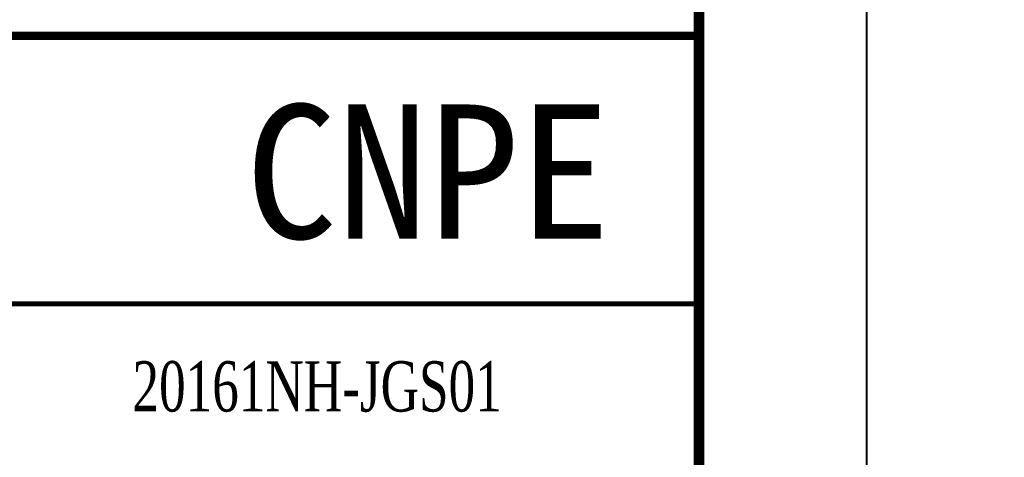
# Model space of a CAD drawing. Header units: inches. Extents: x 6 to 109360, y -14990 to 740552.
# Drawn here: x 86517 to 89454, y 265170 to 266476 of the extents above; entities that cross this region are included whole.
import ezdxf

# ---------------------------------------------------------------- set-up
doc = ezdxf.new("R2010")
doc.units = ezdxf.units.IN
doc.header["$MEASUREMENT"] = 0
doc.layers.add('1', color=7, linetype='Continuous')
doc.layers.add('PUB_TEXT', color=7, linetype='Continuous')
doc.styles.get("Standard").update_dxf_attribs({"font": 'txt', "bigfont": 'gbcbig.shx'})
doc.styles.add('宋体', font='', dxfattribs={"width": 0.7})
doc.styles.get('宋体').set_extended_font_data('SimSun')
doc.dimstyles.new('Standard-yuanban', dxfattribs={"dimtxt": 800, "dimasz": 0.18, "dimexe": 0.18, "dimexo": 0.0625, "dimgap": 0.09, "dimtad": 0, "dimtih": 1, "dimtoh": 1, "dimdec": 4, "dimlfac": 0.02, "dimzin": 0, "dimdsep": 46, "dimtxsty": 'Standard', "dimcen": 0.09, "dimadec": 0, "dimazin": 0, "dimtfac": 1, "dimtdec": 4, "dimtofl": 0, "dimtmove": 0, "dimatfit": 3, "dimfxl": 1, "dimtolj": 1, "dimtzin": 0, "dimarcsym": 0})

# ---------------------------------------------------------------- blocks, each defined once
blk = doc.blocks.new('图签')
at = {"layer": '1', "color": 7, "const_width": 0.5}
for points in [[(-180, 0), (0, 0), (0, 131.762), (-180, 131.762)], [(-180, 58), (0, 58), (0, 0), (-180, 0)]]:
    blk.add_lwpolyline(points, close=True, dxfattribs=at)
at = {"layer": '1', "color": 7, "const_width": 0.3}
blk.add_lwpolyline([(-180, 42), (0, 42)], dxfattribs=at)
at = {"linetype": 'Continuous', "insert": (-22.782, 37.062), "char_height": 3, "attachment_point": 5, "style": '宋体'}
blk.add_mtext_dynamic_manual_height_columns('{\\fTimes New Roman|b0|i0|c0|p18;20161NH-JGS01}', width=17.30878, gutter_width=1, heights=[-3.067], dxfattribs=at)
at = {"layer": 'PUB_TEXT', "color": 7, "style": '宋体'}
blk.add_text('CNPE', height=8, dxfattribs=at).set_placement((-27.046, 45.903))
blk = doc.blocks.new('*U119')
blk.add_blockref('图签', (0, 0))
blk = doc.blocks.new('*D75')
at = {"color": 0, "lineweight": -2, "transparency": 16777216}
for p, q in [((89043.5, 292727.7), (101800.2, 292727.7)), ((101800, 292727.5), (101800, 278277.8)), ((101800, 263027.9), (101800, 277477.6)), ((89043.5, 263027.7), (101800.2, 263027.7))]:
    blk.add_line(p, q, dxfattribs=at)
at = {"color": 0, "transparency": 16777216}
for points in [[(101800, 292727.5), (101800, 292727.5), (101800, 292727.7)], [(101800, 263027.9), (101800, 263027.9), (101800, 263027.7)]]:
    blk.add_solid(points, dxfattribs=at)
at = {"layer": 'Defpoints', "color": 0, "transparency": 16777216}
for p in [(89043.5, 292727.7), (101800, 292727.7), (89043.5, 263027.7)]:
    blk.add_point(p, dxfattribs=at)
at = {"color": 0, "transparency": 16777216, "insert": (101800, 277877.7), "char_height": 800, "attachment_point": 5}
blk.add_mtext('\\A1;594.0000', dxfattribs=at)

msp = doc.modelspace()

# ---------------------------------------------------------------- linework, layer by layer
msp.add_lwpolyline([(4943.45619, 263027.67464), (89043.45619, 263027.67464), (89043.45619, 292727.67464), (4943.45619, 292727.67464)], close=True)
at = {"const_width": 32.5}
msp.add_lwpolyline([(6193.45619, 292227.67464), (88543.45619, 292227.67464), (88543.45619, 263527.67464), (6193.45619, 263527.67464)], close=True, dxfattribs=at)

# ---------------------------------------------------------------- block references
at = {"xscale": 50, "yscale": 50, "zscale": 50}
msp.add_blockref('*U119', (88543.45619, 263527.67464), dxfattribs=at)

# ---------------------------------------------------------------- dimensions: what is measured, and where the dimension line sits
dim = msp.add_linear_dim(base=(101799.9905, 292727.67464), p1=(89043.45619, 263027.67464), p2=(89043.45619, 292727.67464), angle=90, dimstyle='Standard-yuanban')
dim.commit()
dim.dimension.update_dxf_attribs({"geometry": '*D75', "text_midpoint": (101799.9905, 277877.67464)})

doc.saveas('drawing.dxf')
